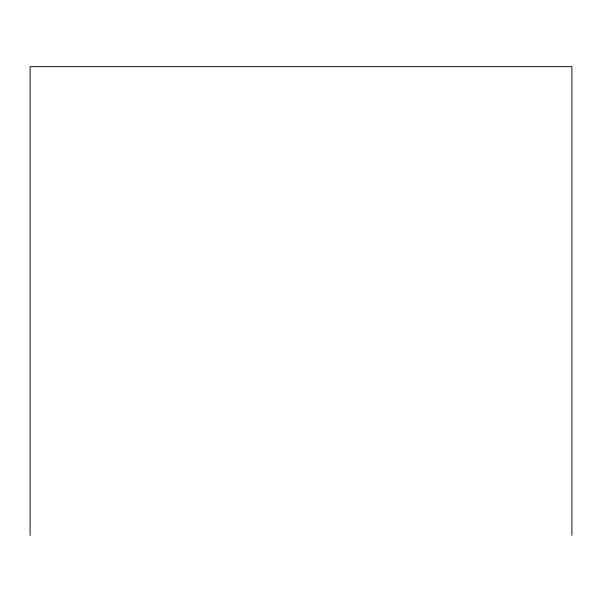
<?xml version="1.0" encoding="UTF-8"?>
<svg xmlns="http://www.w3.org/2000/svg" width="602" height="602" viewBox="0 0 602 602"><rect width="100%" height="100%" fill="white"/><g stroke="black" fill="none" stroke-linecap="round" stroke-linejoin="round"><path stroke-width="0.9" d="M571.9 535.359L571.9 66.641L30.1 66.641L30.1 535.359"/></g></svg>
